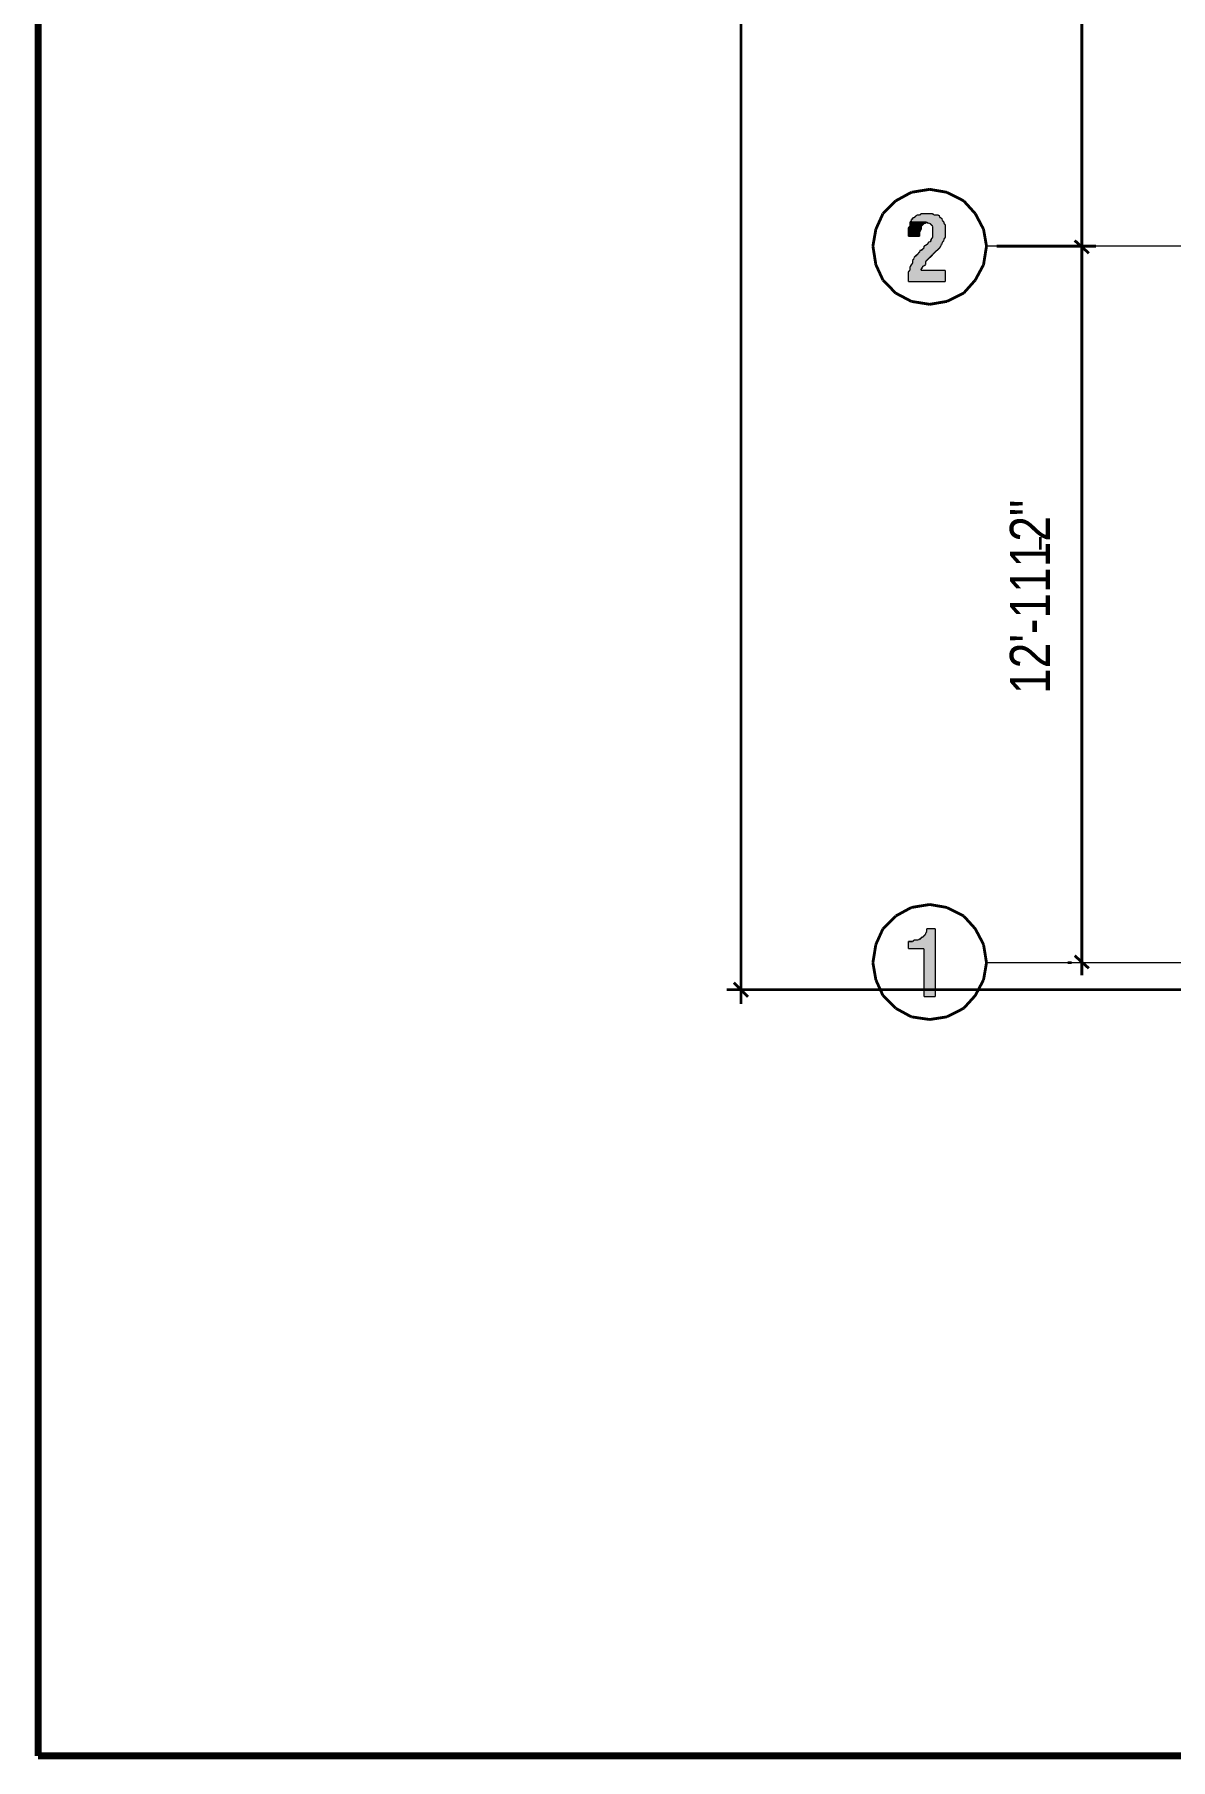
# Model space of a CAD drawing. Header units: millimetres. Extents: x 5 to 350, y 3 to 213.
# Drawn here: x 5 to 72.8, y 2.9 to 105.8 of the extents above; entities that cross this region are included whole.
import ezdxf

# ---------------------------------------------------------------- set-up
doc = ezdxf.new("R2010")
doc.units = ezdxf.units.MM
for name, color, linetype in [('H', 251, 'Continuous'), ('P', 255, 'Continuous'), ('T', 255, 'Continuous')]:
    doc.layers.add(name, color=color, linetype=linetype)
doc.styles.get("Standard").update_dxf_attribs({"font": 'arial.ttf'})

msp = doc.modelspace()

# ---------------------------------------------------------------- hatches: boundary and pattern name
at = {"layer": 'H', "linetype": 'Continuous'}
for points in [[(57.15, 91.105), (57.15, 91.687), (57.238, 91.775), (57.238, 91.952), (57.326, 92.11), (57.397, 92.198), (57.397, 92.375), (57.485, 92.463), (57.485, 92.534), (57.82, 92.886), (57.82, 92.957), (57.908, 92.957), (58.085, 93.133), (58.085, 93.222), (58.244, 93.31), (58.332, 93.38), (58.332, 93.468), (58.42, 93.468), (58.508, 93.557), (58.508, 93.645), (58.596, 93.733), (58.596, 94.403), (58.42, 94.58), (58.332, 94.58), (58.244, 94.65), (57.238, 94.65), (57.326, 94.738), (57.326, 94.827), (57.397, 94.827), (57.397, 94.915), (57.485, 94.915), (57.662, 95.074), (57.82, 95.074), (57.908, 95.162), (58.596, 95.162), (58.667, 95.074), (58.932, 95.074), (59.02, 95.003), (59.02, 94.915), (59.09, 94.915), (59.178, 94.827), (59.178, 94.738), (59.267, 94.65), (59.267, 94.58), (59.355, 94.492), (59.355, 93.733), (59.267, 93.645), (59.267, 93.557), (59.178, 93.468), (59.178, 93.38), (59.09, 93.31), (59.09, 93.222), (58.173, 92.287), (58.173, 92.11), (58.085, 92.04), (57.997, 92.04), (57.997, 91.952), (57.908, 91.863), (57.908, 91.775), (59.355, 91.775), (59.355, 91.105), (57.15, 91.105)], [(57.15, 93.804), (57.15, 94.315), (57.238, 94.403), (57.238, 94.65), (58.244, 94.65), (58.173, 94.58), (58.085, 94.58), (57.908, 94.403), (57.908, 94.227), (57.82, 94.068), (57.82, 93.804), (57.15, 93.804)], [(58.085, 48.436), (58.085, 51.312), (57.15, 51.312), (57.15, 51.735), (57.397, 51.735), (57.485, 51.823), (57.75, 51.823), (57.82, 51.894), (57.908, 51.894), (57.908, 51.982), (57.997, 51.982), (58.173, 52.158), (58.173, 52.246), (58.244, 52.317), (58.244, 52.493), (58.755, 52.493), (58.755, 48.436), (58.085, 48.436)]]:
    msp.add_hatch(color=256, dxfattribs=at).paths.add_polyline_path(points)

# ---------------------------------------------------------------- linework, layer by layer
at = {"layer": 'P'}
for points, const_width in [([(5.256, 3.14), (5.256, 212.513)], 0.423), ([(5.256, 3.14), (5.256, 212.513)], 0.423), ([(47.166, 183.056), (47.166, 48.013)], 0.169), ([(67.486, 92.375), (67.486, 133.015)], 0.169), ([(56.392, 95.92), (55.633, 95.162)], 0.169), ([(57.326, 96.432), (56.392, 95.92)], 0.169), ([(58.42, 96.608), (57.326, 96.432)], 0.169), ([(59.443, 96.432), (58.42, 96.608)], 0.169), ([(60.448, 95.92), (59.443, 96.432)], 0.169), ([(61.136, 95.162), (60.448, 95.92)], 0.169), ([(55.633, 95.162), (55.21, 94.227)], 0.169), ([(57.326, 94.738), (57.238, 94.65)], 0.085), ([(57.238, 94.65), (57.238, 94.58)], 0.085), ([(58.244, 94.65), (57.238, 94.65)], 0.085), ([(57.238, 94.65), (58.244, 94.65)], 0.085), ([(57.397, 94.827), (57.326, 94.827)], 0.085), ([(57.326, 94.827), (57.326, 94.738)], 0.085), ([(57.485, 94.915), (57.397, 94.915)], 0.085), ([(57.397, 94.915), (57.397, 94.827)], 0.085), ([(57.573, 95.003), (57.485, 94.915)], 0.085), ([(57.662, 95.074), (57.573, 95.003)], 0.085), ([(57.75, 95.074), (57.662, 95.074)], 0.085), ([(57.82, 95.074), (57.75, 95.074)], 0.085), ([(57.908, 95.162), (57.82, 95.074)], 0.085), ([(58.085, 95.162), (57.908, 95.162)], 0.085), ([(58.173, 95.162), (58.085, 95.162)], 0.085), ([(58.244, 95.162), (58.173, 95.162)], 0.085), ([(58.173, 94.58), (58.244, 94.65)], 0.085), ([(58.42, 95.162), (58.244, 95.162)], 0.085), ([(58.244, 94.65), (58.332, 94.58)], 0.085), ([(58.508, 95.162), (58.42, 95.162)], 0.085), ([(58.596, 95.162), (58.508, 95.162)], 0.085), ([(58.667, 95.074), (58.596, 95.162)], 0.085), ([(58.843, 95.074), (58.667, 95.074)], 0.085), ([(58.932, 95.074), (58.843, 95.074)], 0.085), ([(59.02, 95.003), (58.932, 95.074)], 0.085), ([(59.02, 94.915), (59.02, 95.003)], 0.085), ([(59.09, 94.915), (59.02, 94.915)], 0.085), ([(59.178, 94.827), (59.09, 94.915)], 0.085), ([(59.178, 94.738), (59.178, 94.827)], 0.085), ([(59.267, 94.65), (59.178, 94.738)], 0.085), ([(59.267, 94.58), (59.267, 94.65)], 0.085), ([(61.63, 94.227), (61.136, 95.162)], 0.169), ([(55.21, 94.227), (55.033, 93.222)], 0.169), ([(57.238, 94.403), (57.15, 94.315)], 0.085), ([(57.15, 94.315), (57.15, 94.227)], 0.085), ([(57.15, 94.227), (57.15, 94.068)], 0.085), ([(57.15, 94.068), (57.15, 93.98)], 0.085), ([(57.15, 93.98), (57.15, 93.892)], 0.085), ([(57.15, 93.892), (57.15, 93.804)], 0.085), ([(57.15, 93.804), (57.82, 93.804)], 0.085), ([(57.238, 94.58), (57.238, 94.403)], 0.085), ([(57.82, 94.068), (57.908, 94.227)], 0.085), ([(57.82, 93.98), (57.82, 94.068)], 0.085), ([(57.82, 93.892), (57.82, 93.98)], 0.085), ([(57.82, 93.804), (57.82, 93.892)], 0.085), ([(57.908, 94.403), (57.997, 94.492)], 0.085), ([(57.908, 94.315), (57.908, 94.403)], 0.085), ([(57.908, 94.227), (57.908, 94.315)], 0.085), ([(57.997, 94.492), (58.085, 94.58)], 0.085), ([(58.085, 94.58), (58.173, 94.58)], 0.085), ([(58.332, 94.58), (58.42, 94.58)], 0.085), ([(58.42, 94.58), (58.508, 94.492)], 0.085), ([(58.508, 94.492), (58.596, 94.403)], 0.085), ([(58.596, 93.733), (58.508, 93.645)], 0.085), ([(58.508, 93.645), (58.508, 93.557)], 0.085), ([(58.596, 94.403), (58.596, 94.315)], 0.085), ([(58.596, 94.315), (58.596, 94.227)], 0.085), ([(58.596, 94.227), (58.596, 94.156)], 0.085), ([(58.596, 94.156), (58.596, 93.98)], 0.085), ([(58.596, 93.98), (58.596, 93.892)], 0.085), ([(58.596, 93.892), (58.596, 93.804)], 0.085), ([(58.596, 93.804), (58.596, 93.733)], 0.085), ([(59.355, 94.492), (59.267, 94.58)], 0.085), ([(59.267, 93.645), (59.355, 93.733)], 0.085), ([(59.267, 93.557), (59.267, 93.645)], 0.085), ([(59.355, 94.403), (59.355, 94.492)], 0.085), ([(59.355, 94.315), (59.355, 94.403)], 0.085), ([(59.355, 94.156), (59.355, 94.315)], 0.085), ([(59.355, 94.068), (59.355, 94.156)], 0.085), ([(59.355, 93.892), (59.355, 94.068)], 0.085), ([(59.355, 93.804), (59.355, 93.892)], 0.085), ([(59.355, 93.733), (59.355, 93.804)], 0.085), ([(61.807, 93.222), (61.63, 94.227)], 0.169), ([(67.486, 49.706), (67.486, 93.98)], 0.169), ([(55.033, 93.222), (55.21, 92.11)], 0.169), ([(57.573, 92.622), (57.485, 92.534)], 0.085), ([(57.662, 92.71), (57.573, 92.622)], 0.085), ([(57.75, 92.798), (57.662, 92.71)], 0.085), ([(57.82, 92.886), (57.75, 92.798)], 0.085), ([(57.908, 92.957), (57.82, 92.957)], 0.085), ([(57.82, 92.957), (57.82, 92.886)], 0.085), ([(57.997, 93.045), (57.908, 92.957)], 0.085), ([(58.085, 93.133), (57.997, 93.045)], 0.085), ([(58.244, 93.31), (58.085, 93.222)], 0.085), ([(58.085, 93.222), (58.085, 93.133)], 0.085), ([(58.332, 93.38), (58.244, 93.31)], 0.085), ([(58.42, 93.468), (58.332, 93.468)], 0.085), ([(58.332, 93.468), (58.332, 93.38)], 0.085), ([(58.508, 93.557), (58.42, 93.468)], 0.085), ([(58.42, 92.534), (58.596, 92.71)], 0.085), ([(58.596, 92.71), (58.667, 92.798)], 0.085), ([(58.667, 92.798), (58.755, 92.886)], 0.085), ([(58.755, 92.886), (58.843, 92.957)], 0.085), ([(58.843, 92.957), (58.932, 93.045)], 0.085), ([(58.932, 93.045), (59.02, 93.133)], 0.085), ([(59.02, 93.133), (59.09, 93.222)], 0.085), ([(59.09, 93.31), (59.178, 93.38)], 0.085), ([(59.09, 93.222), (59.09, 93.31)], 0.085), ([(59.178, 93.468), (59.267, 93.557)], 0.085), ([(59.178, 93.38), (59.178, 93.468)], 0.085), ([(61.63, 92.11), (61.807, 93.222)], 0.169), ([(61.807, 93.222), (61.807, 93.222)], 0.169), ([(61.807, 93.222), (76.535, 93.222)], 0.085), ([(62.406, 93.222), (68.333, 93.222)], 0.169), ([(62.406, 93.222), (68.333, 93.222)], 0.169), ([(67.91, 92.798), (67.063, 93.557)], 0.169), ([(67.063, 93.557), (67.91, 92.798)], 0.169), ([(55.21, 92.11), (55.633, 91.193)], 0.169), ([(57.238, 91.775), (57.15, 91.687)], 0.085), ([(57.15, 91.687), (57.15, 91.616)], 0.085), ([(57.15, 91.616), (57.15, 91.44)], 0.085), ([(57.326, 92.11), (57.238, 91.952)], 0.085), ([(57.238, 91.952), (57.238, 91.863)], 0.085), ([(57.238, 91.863), (57.238, 91.775)], 0.085), ([(57.397, 92.198), (57.326, 92.11)], 0.085), ([(57.485, 92.463), (57.397, 92.375)], 0.085), ([(57.397, 92.375), (57.397, 92.198)], 0.085), ([(57.485, 92.534), (57.485, 92.463)], 0.085), ([(57.908, 91.863), (57.997, 91.952)], 0.085), ([(57.908, 91.775), (57.908, 91.863)], 0.085), ([(59.355, 91.775), (57.908, 91.775)], 0.085), ([(57.997, 91.952), (57.997, 92.04)], 0.085), ([(57.997, 92.04), (58.085, 92.04)], 0.085), ([(58.085, 92.04), (58.173, 92.11)], 0.085), ([(58.173, 92.287), (58.244, 92.375)], 0.085), ([(58.173, 92.11), (58.173, 92.287)], 0.085), ([(58.244, 92.375), (58.332, 92.463)], 0.085), ([(58.332, 92.463), (58.42, 92.534)], 0.085), ([(59.355, 91.105), (59.355, 91.775)], 0.085), ([(61.136, 91.193), (61.63, 92.11)], 0.169), ([(55.633, 91.193), (56.392, 90.417)], 0.169), ([(57.15, 91.44), (57.15, 91.352)], 0.085), ([(57.15, 91.352), (57.15, 91.264)], 0.085), ([(57.15, 91.264), (57.15, 91.193)], 0.085), ([(57.15, 91.193), (57.15, 91.105)], 0.085), ([(57.15, 91.105), (59.355, 91.105)], 0.085), ([(60.448, 90.417), (61.136, 91.193)], 0.169), ([(56.392, 90.417), (57.326, 89.923)], 0.169), ([(57.326, 89.923), (58.42, 89.747)], 0.169), ([(58.42, 89.747), (59.443, 89.923)], 0.169), ([(59.443, 89.923), (60.448, 90.417)], 0.169), ([(65.017, 75.106), (65.017, 75.865)], 0.169), ([(57.326, 53.763), (56.392, 53.252)], 0.169), ([(58.42, 53.94), (57.326, 53.763)], 0.169), ([(59.443, 53.763), (58.42, 53.94)], 0.169), ([(60.448, 53.252), (59.443, 53.763)], 0.169), ([(55.633, 52.493), (55.21, 51.558)], 0.169), ([(56.392, 53.252), (55.633, 52.493)], 0.169), ([(58.755, 52.493), (58.244, 52.493)], 0.085), ([(58.244, 52.493), (58.244, 52.317)], 0.085), ([(58.755, 48.436), (58.755, 52.493)], 0.085), ([(61.136, 52.493), (60.448, 53.252)], 0.169), ([(61.63, 51.558), (61.136, 52.493)], 0.169), ([(55.21, 51.558), (55.033, 50.465)], 0.169), ([(57.326, 51.735), (57.15, 51.735)], 0.085), ([(57.15, 51.735), (57.15, 51.312)], 0.085), ([(57.397, 51.735), (57.326, 51.735)], 0.085), ([(57.485, 51.823), (57.397, 51.735)], 0.085), ([(57.573, 51.823), (57.485, 51.823)], 0.085), ([(57.75, 51.823), (57.573, 51.823)], 0.085), ([(57.82, 51.894), (57.75, 51.823)], 0.085), ([(57.908, 51.894), (57.82, 51.894)], 0.085), ([(57.997, 51.982), (57.908, 51.982)], 0.085), ([(57.908, 51.982), (57.908, 51.894)], 0.085), ([(58.085, 52.07), (57.997, 51.982)], 0.085), ([(58.173, 52.158), (58.085, 52.07)], 0.085), ([(58.244, 52.317), (58.173, 52.246)], 0.085), ([(58.173, 52.246), (58.173, 52.158)], 0.085), ([(61.807, 50.465), (61.63, 51.558)], 0.169), ([(55.033, 50.465), (55.21, 49.442)], 0.169), ([(57.15, 51.312), (58.085, 51.312)], 0.085), ([(58.085, 51.312), (58.085, 48.436)], 0.085), ([(61.63, 49.442), (61.807, 50.465)], 0.169), ([(61.807, 50.465), (61.807, 50.465)], 0.169), ([(61.807, 50.465), (76.535, 50.465)], 0.085), ([(66.887, 50.465), (66.64, 50.465)], 0.169), ([(67.063, 50.888), (67.91, 50.13)], 0.169), ([(55.21, 49.442), (55.633, 48.507)], 0.169), ([(61.136, 48.507), (61.63, 49.442)], 0.169), ([(76.024, 48.86), (46.32, 48.86)], 0.169), ([(46.743, 49.283), (47.59, 48.436)], 0.169), ([(55.633, 48.507), (56.392, 47.748)], 0.169), ([(58.085, 48.436), (58.755, 48.436)], 0.085), ([(60.448, 47.748), (61.136, 48.507)], 0.169), ([(56.392, 47.748), (57.326, 47.237)], 0.169), ([(59.443, 47.237), (60.448, 47.748)], 0.169), ([(57.326, 47.237), (58.42, 47.078)], 0.169), ([(58.42, 47.078), (59.443, 47.237)], 0.169), ([(350.273, 3.14), (5.256, 3.14)], 0.423), ([(350.273, 3.14), (5.256, 3.14)], 0.423)]:
    msp.add_lwpolyline(points, dxfattribs=dict(at, const_width=const_width))

# ---------------------------------------------------------------- texts
at = {"layer": 'T', "insert": (63.2, 66.5), "char_height": 2.4, "attachment_point": 1, "rotation": 90}
msp.add_mtext('{\\fArial Narrow|b0|i0|c0|p18;12\'-1112"}', dxfattribs=at)

doc.saveas('drawing.dxf')
